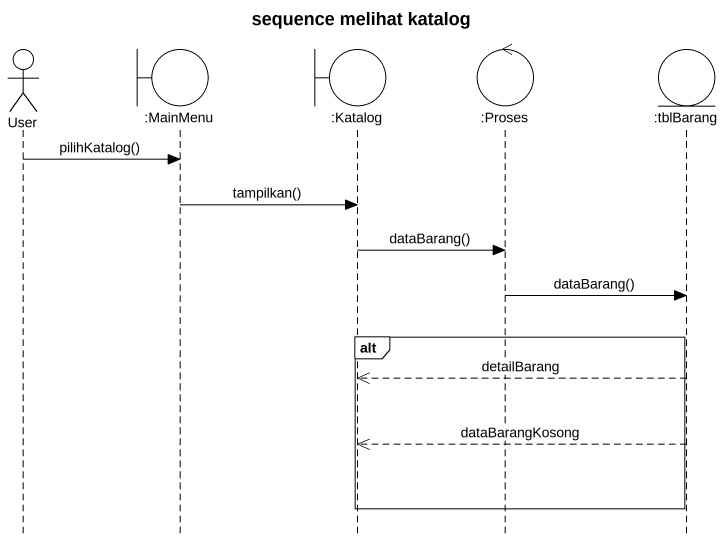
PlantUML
@startuml
title sequence melihat katalog
hide footbox
actor User
boundary ":MainMenu" as MainMenu
boundary ":Katalog" as Katalog
control ":Proses" as Proses
entity ":tblBarang" as tblBarang

User -> MainMenu : pilihKatalog()
MainMenu -> Katalog : tampilkan()
Katalog -> Proses : dataBarang()
Proses -> tblBarang : dataBarang()
alt
  tblBarang -->> Katalog : detailBarang
  tblBarang -->> Katalog : dataBarangKosong
end
@enduml
